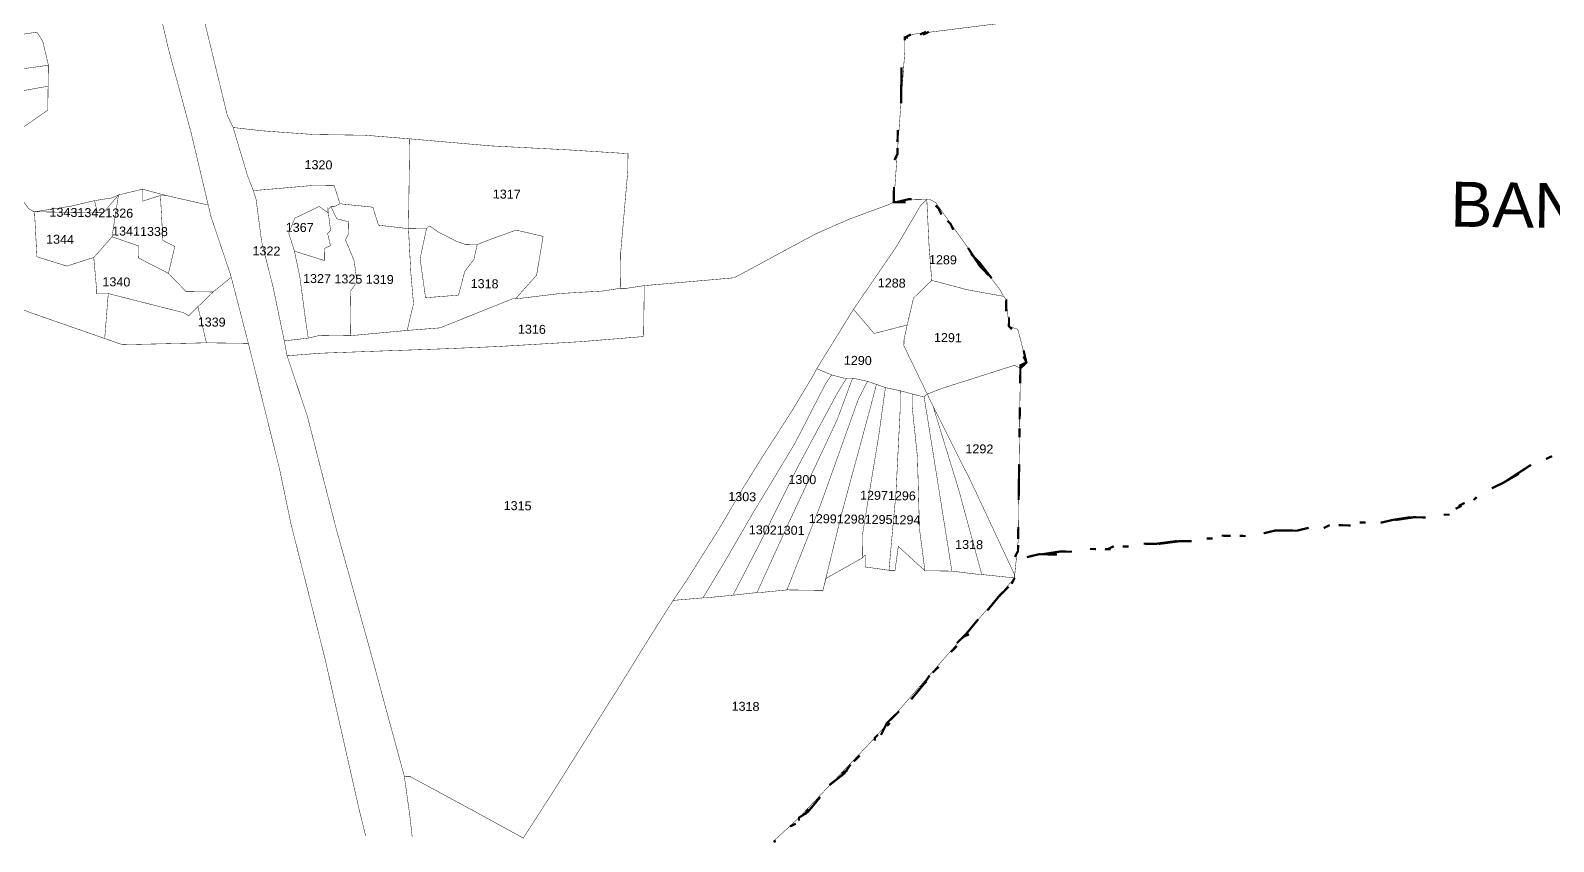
# Model space of a CAD drawing. Header units: metres. Extents: x 259278 to 277237, y 2171369 to 2185379.
# Drawn here: x 267925 to 269942, y 2171476 to 2172550 of the extents above; entities that cross this region are included whole.
import ezdxf

# ---------------------------------------------------------------- set-up
doc = ezdxf.new("R2010")
doc.units = ezdxf.units.M
doc.header["$MEASUREMENT"] = 0
for name, color, linetype in [('SURVEY NO.', 7, 'Continuous'), ('SURVEY PLOT BOUNDARY', 35, 'Continuous'), ('VILLAGE BOUNDARY', 212, 'Continuous'), ('VILLAGE NAME', 3, 'Continuous')]:
    doc.layers.add(name, color=color, linetype=linetype)
doc.styles.add('PDF Arial', font='arial.ttf')

msp = doc.modelspace()

# ---------------------------------------------------------------- linework, layer by layer
at = {"layer": 'SURVEY PLOT BOUNDARY', "lineweight": 18, "const_width": 0.595}
for points in [[(267888.1, 2172726.5), (267999, 2172717.2), (268066.2, 2172708.3), (268066.2, 2172704.4), (268107.5, 2172525.4), (268137.7, 2172414), (268160.3, 2172318.5), (268104.9, 2172331.1), (268073.3, 2172339.5), (268041.5, 2172331.9), (268033.5, 2172328.1), (268009.7, 2172324.4), (267977.9, 2172316.9), (267930.2, 2172309.6), (267922.3, 2172313.7)], [(267873.2, 2172195.3), (267928.5, 2172174.8), (268023.2, 2172141.8), (268046.9, 2172133.6), (268157.9, 2172136.1), (268213.4, 2172135.4), (268254.9, 2171968.3), (268269.8, 2171896.7), (268315, 2171717.7), (268360, 2171518.8), (268368.8, 2171483), (268360, 2171518.8), (268315, 2171717.7), (268269.8, 2171896.7), (268254.9, 2171968.3), (268213.4, 2172135.4), (268190.8, 2172222.9), (268187, 2172234.9), (268164.1, 2172302.6), (268160.3, 2172318.5), (268137.7, 2172414), (268107.5, 2172525.4), (268066.2, 2172704.4)], [(269206.2, 2172558.7), (269091, 2172544.3), (269083, 2172540.5), (269082.8, 2172520.6), (269073.1, 2172389.9), (269068.3, 2172322.5), (269060.3, 2172318.7), (269008.5, 2172299.5), (268964.7, 2172280.3), (268856.9, 2172222.2), (268737.8, 2172211.8), (268713.9, 2172208.2), (268706, 2172208.3), (268706.6, 2172255.9), (268715.9, 2172362.8), (268716.3, 2172386.6), (268637, 2172391.6), (268534, 2172396.9), (268427.1, 2172406.2), (268367.7, 2172411), (268300.3, 2172411.9), (268232.9, 2172416.7), (268193.3, 2172421.2), (268185.6, 2172437.1), (268148, 2172592.3)], [(268148, 2172592.3), (268185.6, 2172437.1), (268193.3, 2172421.2), (268212.3, 2172357.5), (268220, 2172337.6), (268223.8, 2172325.6), (268231, 2172270), (268246.1, 2172210.3), (268261, 2172138.7), (268264.7, 2172118.9), (268291.5, 2172039.2), (268329.2, 2171892), (268374.7, 2171728.8), (268420.1, 2171561.7), (268427.3, 2171510), (268430.4, 2171482.2), (268427.3, 2171510), (268420.1, 2171561.7), (268428, 2171561.6), (268510.7, 2171516.9), (268577.6, 2171480.3), (268618.1, 2171543.2), (268707.1, 2171684.8), (268743.6, 2171743.8), (268776, 2171795), (268815.7, 2171798.4), (268819.6, 2171798.4), (268855.3, 2171801.9), (268887.1, 2171805.4), (268891.1, 2171805.4), (268926.8, 2171808.9), (268974.4, 2171808.3), (268978.5, 2171824.1), (269026.5, 2171851.2), (269030.5, 2171855.1), (269030.3, 2171839.3), (269061.9, 2171834.9), (269069.9, 2171834.8), (269074.3, 2171866.4), (269109.5, 2171834.3), (269145.2, 2171833.8), (269180.8, 2171829.4), (269184.8, 2171829.3), (269228.3, 2171824.8), (269043.2, 2171613.1), (268942.7, 2171507.3), (268908.9, 2171476)], [(267891.8, 2172405.3), (267947.8, 2172444.2), (267948.2, 2172475.9), (267948.6, 2172503.7), (267941.1, 2172535.5), (267933.3, 2172547.5), (267885.6, 2172540.2)]]:
    msp.add_lwpolyline(points, dxfattribs=at)
for points in [[(267897, 2172496.4), (267885.6, 2172540.2), (267933.3, 2172547.5), (267941.1, 2172535.5), (267948.6, 2172503.7)], [(267948.2, 2172475.9), (267864.8, 2172461.1), (267861, 2172477.1), (267857.3, 2172493), (267897, 2172496.4), (267948.6, 2172503.7)], [(267875.6, 2172381.7), (267864.6, 2172445.3), (267864.8, 2172461.1), (267948.2, 2172475.9), (267947.8, 2172444.2), (267891.8, 2172405.3)], [(268425.5, 2172287.3), (268385.9, 2172291.8), (268378.3, 2172315.7), (268334.8, 2172320.2), (268327.2, 2172344.1), (268299.4, 2172344.5), (268220, 2172337.6), (268212.3, 2172357.5), (268193.3, 2172421.2), (268232.9, 2172416.7), (268300.3, 2172411.9), (268367.7, 2172411), (268427.1, 2172406.2), (268426.9, 2172390.4)], [(268706, 2172208.3), (268682.2, 2172204.6), (268626.6, 2172201.4), (268567.1, 2172194.2), (268595.2, 2172225.6), (268603.8, 2172277), (268568.2, 2172285.4), (268536.4, 2172274), (268516.5, 2172266.3), (268500.6, 2172266.5), (268488.8, 2172270.6), (268465.1, 2172282.8), (268453.3, 2172290.9), (268449.3, 2172287), (268425.5, 2172287.3), (268426.9, 2172390.4), (268427.1, 2172406.2), (268534, 2172396.9), (268637, 2172391.6), (268716.3, 2172386.6), (268715.9, 2172362.8), (268706.6, 2172255.9)], [(267835.9, 2172374.3), (267847.6, 2172362.2), (267875.6, 2172381.7), (267922.3, 2172313.7), (267930.2, 2172309.6), (267933.4, 2172250.1), (267972.9, 2172237.7), (268008.7, 2172249.1), (268012.2, 2172209.4), (268012.1, 2172201.5), (268027.9, 2172201.3), (268023.2, 2172141.8), (267928.5, 2172174.8), (267873.2, 2172195.3), (267754.2, 2172192.9), (267763.1, 2172260.2), (267784.4, 2172378.9), (267812.2, 2172382.5), (267820.2, 2172386.4)], [(268097, 2172331.2), (268100.2, 2172271.7), (268116, 2172263.6), (268107.6, 2172228), (268068.2, 2172248.3), (268068.4, 2172264.2), (268032.9, 2172276.5), (268041.5, 2172331.9), (268073.3, 2172339.5), (268073.1, 2172323.6)], [(268097, 2172331.2), (268073.1, 2172323.6), (268073.3, 2172339.5), (268104.9, 2172331.1)], [(268334.8, 2172320.2), (268326.8, 2172316.3), (268322.8, 2172316.4), (268318.8, 2172312.5), (268318.8, 2172308.5), (268307, 2172316.6), (268275, 2172301.1), (268266.9, 2172281.4), (268274.5, 2172257.5), (268281.9, 2172221.7), (268289.2, 2172166.1), (268292.8, 2172142.3), (268261, 2172138.7), (268246.1, 2172210.3), (268231, 2172270), (268223.8, 2172325.6), (268220, 2172337.6), (268299.4, 2172344.5), (268327.2, 2172344.1)], [(268013.5, 2172308.5), (267930.2, 2172309.6), (267977.9, 2172316.9), (268009.7, 2172324.4)], [(268032.9, 2172276.5), (268008.7, 2172249.1), (267972.9, 2172237.7), (267933.4, 2172250.1), (267930.2, 2172309.6), (268013.5, 2172308.5), (268021.4, 2172308.4), (268041.5, 2172331.9)], [(268013.5, 2172308.5), (268009.7, 2172324.4), (268033.5, 2172328.1), (268041.5, 2172331.9), (268021.4, 2172308.4)], [(268160.3, 2172318.5), (268164.1, 2172302.6), (268187, 2172234.9), (268190.8, 2172222.9), (268166.7, 2172203.4), (268131, 2172203.9), (268107.6, 2172228), (268116, 2172263.6), (268100.2, 2172271.7), (268097, 2172331.2), (268104.9, 2172331.1)], [(268264.7, 2172118.9), (268308.4, 2172122.3), (268387.7, 2172125.2), (268471, 2172128.1), (268542.4, 2172131.1), (268653.5, 2172137.6), (268736.9, 2172144.4), (268737.8, 2172211.8), (268856.9, 2172222.2), (268964.7, 2172280.3), (269008.5, 2172299.5), (269060.3, 2172318.7), (269068.3, 2172322.5), (269072.3, 2172322.5), (269088.2, 2172326.3), (269112, 2172325.9), (269103.9, 2172318.1), (269071.5, 2172263), (269014.9, 2172180.5), (268966.3, 2172101.8), (268962.2, 2172093.9), (268933.9, 2172046.7), (268893.4, 2171983.8), (268869.1, 2171944.5), (268836.7, 2171889.4), (268792.1, 2171818.6), (268776, 2171795), (268743.6, 2171743.8), (268707.1, 2171684.8), (268662.6, 2171614), (268618.1, 2171543.2), (268577.6, 2171480.3), (268510.7, 2171516.9), (268428, 2171561.6), (268420.1, 2171561.7), (268374.7, 2171728.8), (268329.2, 2171892), (268291.5, 2172039.2)], [(268318.8, 2172312.5), (268322.4, 2172284.7), (268318.4, 2172280.8), (268322.2, 2172264.8), (268314.2, 2172261), (268314, 2172245.1), (268274.5, 2172257.5), (268266.9, 2172281.4), (268275, 2172301.1), (268307, 2172316.6), (268318.8, 2172308.5)], [(268274.5, 2172257.5), (268314, 2172245.1), (268314.2, 2172261), (268322.2, 2172264.8), (268318.4, 2172280.8), (268322.4, 2172284.7), (268318.8, 2172312.5), (268322.8, 2172316.4), (268330.5, 2172300.4), (268346.4, 2172296.3), (268346.1, 2172280.4), (268342.1, 2172272.5), (268353.6, 2172244.6), (268357.2, 2172216.8), (268349.1, 2172205), (268348.4, 2172145.5), (268308.7, 2172146.1), (268292.8, 2172142.3), (268289.2, 2172166.1), (268281.9, 2172221.7)], [(268423.8, 2172152.5), (268348.4, 2172145.5), (268349.1, 2172205), (268357.2, 2172216.8), (268353.6, 2172244.6), (268342.1, 2172272.5), (268346.1, 2172280.4), (268346.4, 2172296.3), (268330.5, 2172300.4), (268322.8, 2172316.4), (268326.8, 2172316.3), (268334.8, 2172320.2), (268378.3, 2172315.7), (268385.9, 2172291.8), (268425.5, 2172287.3), (268428.7, 2172227.8), (268432.2, 2172188.1)], [(269086, 2172159.7), (269042.2, 2172148.4), (269014.9, 2172180.5), (269071.5, 2172263), (269103.9, 2172318.1), (269112, 2172325.9), (269115.1, 2172262.5), (269118.5, 2172218.8), (269094.4, 2172195.3)], [(269118.5, 2172218.8), (269115.1, 2172262.5), (269112, 2172325.9), (269115.9, 2172325.9), (269123.8, 2172321.8), (269166.6, 2172261.8), (269209.5, 2172205.7), (269213.4, 2172197.7), (269165.9, 2172206.3)], [(268107.6, 2172228), (268131, 2172203.9), (268166.7, 2172203.4), (268150.7, 2172187.8), (268146.6, 2172183.9), (268134.6, 2172172.1), (268126.7, 2172176.2), (268027.9, 2172201.3), (268012.1, 2172201.5), (268012.2, 2172209.4), (268008.7, 2172249.1), (268032.9, 2172276.5), (268068.4, 2172264.2), (268068.2, 2172248.3)], [(268567.1, 2172194.2), (268563.1, 2172194.3), (268467.4, 2172155.9), (268423.8, 2172152.5), (268432.2, 2172188.1), (268428.7, 2172227.8), (268425.5, 2172287.3), (268449.3, 2172287), (268440.9, 2172247.4), (268448.1, 2172195.8), (268491.8, 2172199.2), (268500.1, 2172230.8), (268512.2, 2172246.5), (268516.5, 2172266.3), (268536.4, 2172274), (268568.2, 2172285.4), (268603.8, 2172277), (268595.2, 2172225.6)], [(268516.5, 2172266.3), (268512.2, 2172246.5), (268500.1, 2172230.8), (268491.8, 2172199.2), (268448.1, 2172195.8), (268440.9, 2172247.4), (268449.3, 2172287), (268453.3, 2172290.9), (268465.1, 2172282.8), (268488.8, 2172270.6), (268500.6, 2172266.5)], [(268157.9, 2172136.1), (268146.6, 2172183.9), (268150.7, 2172187.8), (268166.7, 2172203.4), (268190.8, 2172222.9), (268213.4, 2172135.4)], [(269213.4, 2172197.7), (269217.3, 2172193.7), (269220.8, 2172158), (269232.6, 2172153.9), (269243.9, 2172110.1), (269235.9, 2172102.3), (269228, 2172106.3), (269180.3, 2172091.1), (269132.5, 2172075.9), (269112.6, 2172068.2), (269081.7, 2172132), (269081.8, 2172140), (269086, 2172159.7), (269094.4, 2172195.3), (269118.5, 2172218.8), (269165.9, 2172206.3)], [(268146.6, 2172183.9), (268157.9, 2172136.1), (268046.9, 2172133.6), (268023.2, 2172141.8), (268027.9, 2172201.3), (268126.7, 2172176.2), (268134.6, 2172172.1)], [(268264.7, 2172118.9), (268261, 2172138.7), (268292.8, 2172142.3), (268308.7, 2172146.1), (268348.4, 2172145.5), (268423.8, 2172152.5), (268467.4, 2172155.9), (268563.1, 2172194.3), (268567.1, 2172194.2), (268626.6, 2172201.4), (268682.2, 2172204.6), (268706, 2172208.3), (268713.9, 2172208.2), (268737.8, 2172211.8), (268736.9, 2172144.4), (268653.5, 2172137.6), (268542.4, 2172131.1), (268471, 2172128.1), (268387.7, 2172125.2), (268308.4, 2172122.3)], [(269086, 2172159.7), (269081.8, 2172140), (269081.7, 2172132), (269112.6, 2172068.2), (269108.5, 2172064.3), (269092.7, 2172068.4), (269076.9, 2172072.6), (269057.2, 2172076.8), (269045.3, 2172081), (269033.5, 2172085.1), (269013.7, 2172089.3), (269005.8, 2172089.4), (269001.8, 2172089.4), (268986, 2172093.6), (268966.3, 2172101.8), (269014.9, 2172180.5), (269042.2, 2172148.4)], [(268776, 2171795), (268792.1, 2171818.6), (268836.7, 2171889.4), (268869.1, 2171944.5), (268893.4, 2171983.8), (268933.9, 2172046.7), (268962.2, 2172093.9), (268966.3, 2172101.8), (268986, 2172093.6), (268977.9, 2172081.8), (268937.3, 2172003), (268880.5, 2171908.6), (268844, 2171845.6), (268815.7, 2171798.4)], [(268815.7, 2171798.4), (268844, 2171845.6), (268880.5, 2171908.6), (268937.3, 2172003), (268977.9, 2172081.8), (268986, 2172093.6), (269001.8, 2172089.4), (269005.8, 2172089.4), (268993.6, 2172069.7), (268940.8, 2171971.3), (268887.9, 2171864.9), (268855.3, 2171801.9), (268819.6, 2171798.4)], [(269235.9, 2172102.3), (269235, 2172030.9), (269234, 2171951.6), (269232.9, 2171872.3), (269228.4, 2171828.7), (269170.5, 2171952.4), (269120.3, 2172052.2), (269112.6, 2172068.2), (269132.5, 2172075.9), (269180.3, 2172091.1), (269228, 2172106.3)], [(269013.7, 2172089.3), (268993.2, 2172034), (268932, 2171904), (268887.1, 2171805.4), (268855.3, 2171801.9), (268887.9, 2171864.9), (268940.8, 2171971.3), (268993.6, 2172069.7), (269005.8, 2172089.4)], [(269033.5, 2172085.1), (269021.3, 2172061.4), (268971.9, 2171923.3), (268926.8, 2171808.9), (268891.1, 2171805.4), (268887.1, 2171805.4), (268932, 2171904), (268993.2, 2172034), (269013.7, 2172089.3)], [(269045.3, 2172081), (269037, 2172049.3), (268999.5, 2171911), (268974.4, 2171808.3), (268954.6, 2171808.5), (268926.8, 2171808.9), (268971.9, 2171923.3), (269021.3, 2172061.4), (269033.5, 2172085.1)], [(269057.2, 2172076.8), (269048.4, 2172013.5), (269026.9, 2171882.9), (269026.5, 2171851.2), (268978.5, 2171824.1), (268974.4, 2171808.3), (268999.5, 2171911), (269037, 2172049.3), (269045.3, 2172081)], [(269076.9, 2172072.6), (269076.6, 2172044.9), (269071.2, 2171937.9), (269061.9, 2171834.9), (269030.3, 2171839.3), (269030.5, 2171855.1), (269026.5, 2171851.2), (269026.9, 2171882.9), (269048.4, 2172013.5), (269057.2, 2172076.8)], [(269092.7, 2172068.4), (269092.5, 2172052.6), (269099.6, 2171985.1), (269102.3, 2171889.9), (269109.5, 2171834.3), (269074.3, 2171866.4), (269069.9, 2171834.8), (269061.9, 2171834.9), (269071.2, 2171937.9), (269076.6, 2172044.9), (269076.9, 2172072.6)], [(269109.5, 2171834.3), (269102.3, 2171889.9), (269099.6, 2171985.1), (269092.5, 2172052.6), (269092.7, 2172068.4), (269108.5, 2172064.3), (269126.9, 2171949), (269145.2, 2171833.8)], [(269145.2, 2171833.8), (269126.9, 2171949), (269108.5, 2172064.3), (269112.6, 2172068.2), (269120.3, 2172052.2), (269154.5, 2171940.7), (269184.8, 2171829.3), (269180.8, 2171829.4)], [(269184.8, 2171829.3), (269154.5, 2171940.7), (269120.3, 2172052.2), (269170.5, 2171952.4), (269228.4, 2171828.7), (269228.3, 2171824.8)]]:
    msp.add_lwpolyline(points, close=True, dxfattribs=at)
at = {"layer": 'VILLAGE BOUNDARY', "const_width": 2.97}
for points in [[(269083, 2172540.5), (269091, 2172544.3)], [(269087, 2172540.4), (269083, 2172540.5), (269083, 2172536.5)], [(269110.9, 2172548), (269102.9, 2172544.2)], [(269106.9, 2172544.1), (269114.8, 2172548)], [(269078, 2172457.2), (269078.2, 2172477.1), (269078.5, 2172500.9)], [(269078.4, 2172492.9), (269078.2, 2172477.1), (269077.9, 2172453.3)], [(269073.5, 2172417.7), (269073.4, 2172409.7), (269073.3, 2172401.8)], [(269073.2, 2172393.9), (269073.1, 2172389.9), (269073.1, 2172385.9), (269069, 2172378.1)], [(269084.2, 2172322.3), (269072.3, 2172322.5), (269068.3, 2172322.5), (269068.6, 2172342.4)], [(269068.5, 2172338.4), (269068.3, 2172322.5), (269072.3, 2172322.5), (269088.2, 2172326.3), (269092.1, 2172326.2)], [(269123.7, 2172317.9), (269127.7, 2172313.8), (269131.5, 2172305.9)], [(269139.3, 2172297.8), (269143.3, 2172293.8), (269147.1, 2172285.8)], [(269193.9, 2172225.7), (269182.2, 2172237.8), (269166.6, 2172261.8)], [(269170.5, 2172253.8), (269182.2, 2172241.8), (269197.8, 2172221.7)], [(269217.3, 2172193.7), (269217.2, 2172185.8), (269217.1, 2172177.9)], [(269220.8, 2172158), (269220.9, 2172169.9)], [(269220.8, 2172161.9), (269220.8, 2172158), (269224.7, 2172154)], [(269240.1, 2172118.1), (269243.9, 2172110.1), (269239.9, 2172106.2), (269235.9, 2172102.3), (269235.7, 2172082.4)], [(269235.8, 2172090.4), (269235.9, 2172102.3), (269236, 2172106.2), (269243.9, 2172110.1), (269240.2, 2172126)], [(269235.1, 2172038.8), (269235.2, 2172050.7)], [(269235.1, 2172042.8), (269235, 2172034.9)], [(269234.8, 2172019), (269234.7, 2172011.1)], [(269234.8, 2172015), (269234.9, 2172023)], [(269233.7, 2171931.8), (269234, 2171951.6), (269234.3, 2171975.4)], [(269912.2, 2171974.5), (269900.2, 2171966.7), (269876.3, 2171951.2), (269860.3, 2171943.4)], [(269932.2, 2171982.2), (269940.1, 2171986)], [(269234.2, 2171967.5), (269234, 2171951.6), (269233.6, 2171927.8)], [(269876.3, 2171951.2), (269896.2, 2171962.8)], [(269840.3, 2171931.8), (269836.3, 2171927.9)], [(269796.4, 2171908.6), (269804.3, 2171908.5)], [(269820.3, 2171920.2), (269812.4, 2171916.3)], [(269816.4, 2171920.2), (269824.4, 2171924.1)], [(269233.2, 2171892.1), (269233.1, 2171884.2), (269233, 2171876.3)], [(269617.8, 2171891.1), (269601.9, 2171887.3), (269578.1, 2171887.6)], [(269637.6, 2171890.8), (269645.6, 2171894.7)], [(269669.3, 2171894.4), (269657.5, 2171894.5)], [(269661.4, 2171894.5), (269673.3, 2171894.3)], [(269693.2, 2171898), (269685.3, 2171898.1)], [(269713, 2171897.8), (269728.9, 2171901.5), (269752.7, 2171905.2)], [(269772.6, 2171904.9), (269756.7, 2171905.1), (269732.9, 2171901.5)], [(269232.9, 2171868.3), (269232.8, 2171860.4), (269228.7, 2171852.5)], [(269399.4, 2171870.1), (269415.3, 2171869.9), (269443.1, 2171873.5)], [(269462.9, 2171873.3), (269447, 2171873.5), (269419.2, 2171869.9)], [(269482.8, 2171877), (269490.7, 2171876.9)], [(269510.6, 2171880.6), (269502.6, 2171880.7)], [(269506.6, 2171880.6), (269514.5, 2171880.5)], [(269534.4, 2171880.3), (269526.4, 2171880.4)], [(269558.2, 2171883.9), (269574.1, 2171887.7), (269597.9, 2171887.4)], [(269244.6, 2171852.3), (269260.5, 2171856.1), (269284.3, 2171855.8)], [(269304.1, 2171859.5), (269288.3, 2171859.7), (269264.4, 2171856)], [(269328, 2171863.1), (269335.9, 2171863)], [(269355.7, 2171862.8), (269347.8, 2171862.9)], [(269351.7, 2171862.8), (269359.7, 2171866.7)], [(269379.5, 2171866.4), (269371.6, 2171866.5)], [(269220.3, 2171813), (269208.2, 2171801.2), (269192.1, 2171781.6)], [(269224.3, 2171816.9), (269228.3, 2171824.8)], [(269208.2, 2171801.2), (269212.2, 2171805.2)], [(269151.9, 2171738.5), (269163.9, 2171750.3), (269180, 2171769.9)], [(269167.9, 2171750.2), (269159.9, 2171746.4)], [(269151.8, 2171734.6), (269143.8, 2171726.7)], [(269119.7, 2171699.3), (269127.7, 2171707.1)], [(269115.6, 2171695.4), (269107.6, 2171683.6), (269091.4, 2171664)], [(269103.5, 2171679.7), (269111.6, 2171687.5)], [(269051.2, 2171616.9), (269059.3, 2171632.7), (269075.4, 2171648.3)], [(269063.3, 2171632.6), (269059.3, 2171628.7)], [(269047.2, 2171617), (269043.2, 2171613.1), (269043.2, 2171609.1)], [(269015, 2171581.7), (269023.1, 2171589.5)], [(269011, 2171577.8), (269002.9, 2171566), (268982.9, 2171550.4)], [(268999, 2171566), (269007, 2171569.9)], [(268942.7, 2171503.3), (268942.7, 2171507.3), (268954.7, 2171515.1), (268970.8, 2171534.7)], [(268954.8, 2171519), (268950.7, 2171511.2)], [(268938.6, 2171499.4), (268930.7, 2171495.6)]]:
    msp.add_lwpolyline(points, dxfattribs=at)
at = {"layer": 'VILLAGE BOUNDARY', "lineweight": 50}
msp.add_point((268910.6, 2171476), dxfattribs=at)

# ---------------------------------------------------------------- texts
at = {"layer": 'SURVEY NO.', "attachment_point": 7, "rotation": 359.2544, "style": 'PDF Arial'}
for s, insert, char_height in [('1320', (268287.8, 2172366), 11.89), ('1317', (268537.1, 2172327.1), 11.89), ('134313421326', (267950, 2172303), 11.894), ('1367', (268262.9, 2172283), 11.89), ('1344', (267945.5, 2172267.3), 11.89), ('13411338', (268032.9, 2172278.1), 11.89), ('1322', (268218.9, 2172251.9), 11.89), ('1289', (269114.8, 2172240.2), 11.89), ('1340', (268020.1, 2172210.9), 11.89), ('1327 1325 1319', (268285.8, 2172215.3), 11.894), ('1318', (268507.8, 2172208.5), 11.89), ('1288', (269047, 2172209.4), 11.89), ('1339', (268146.3, 2172157.7), 11.89), ('1316', (268570.4, 2172148.2), 11.89), ('1291', (269121.4, 2172137.1), 11.89), ('1290', (269002.1, 2172106.9), 11.89), ('1292', (269163.1, 2171989.8), 11.89), ('1300', (268928.6, 2171949.2), 11.89), ('1303', (268849, 2171926.5), 11.89), ('12971296', (269023.5, 2171928.2), 11.89), ('1315', (268551.5, 2171914.5), 11.89), ('13021301', (268876.2, 2171882.5), 11.89), ('1299129812951294', (268955.7, 2171897.3), 11.894), ('1318', (269149.5, 2171863.1), 11.89), ('1318', (268853.4, 2171648.8), 11.89)]:
    msp.add_mtext(s, dxfattribs=dict(at, insert=insert, char_height=char_height))
at = {"layer": 'VILLAGE NAME', "insert": (269805.3, 2172290), "char_height": 59.47, "attachment_point": 7, "rotation": 359.2544, "style": 'PDF Arial'}
msp.add_mtext('BANDATE', dxfattribs=at)

doc.saveas('drawing.dxf')
